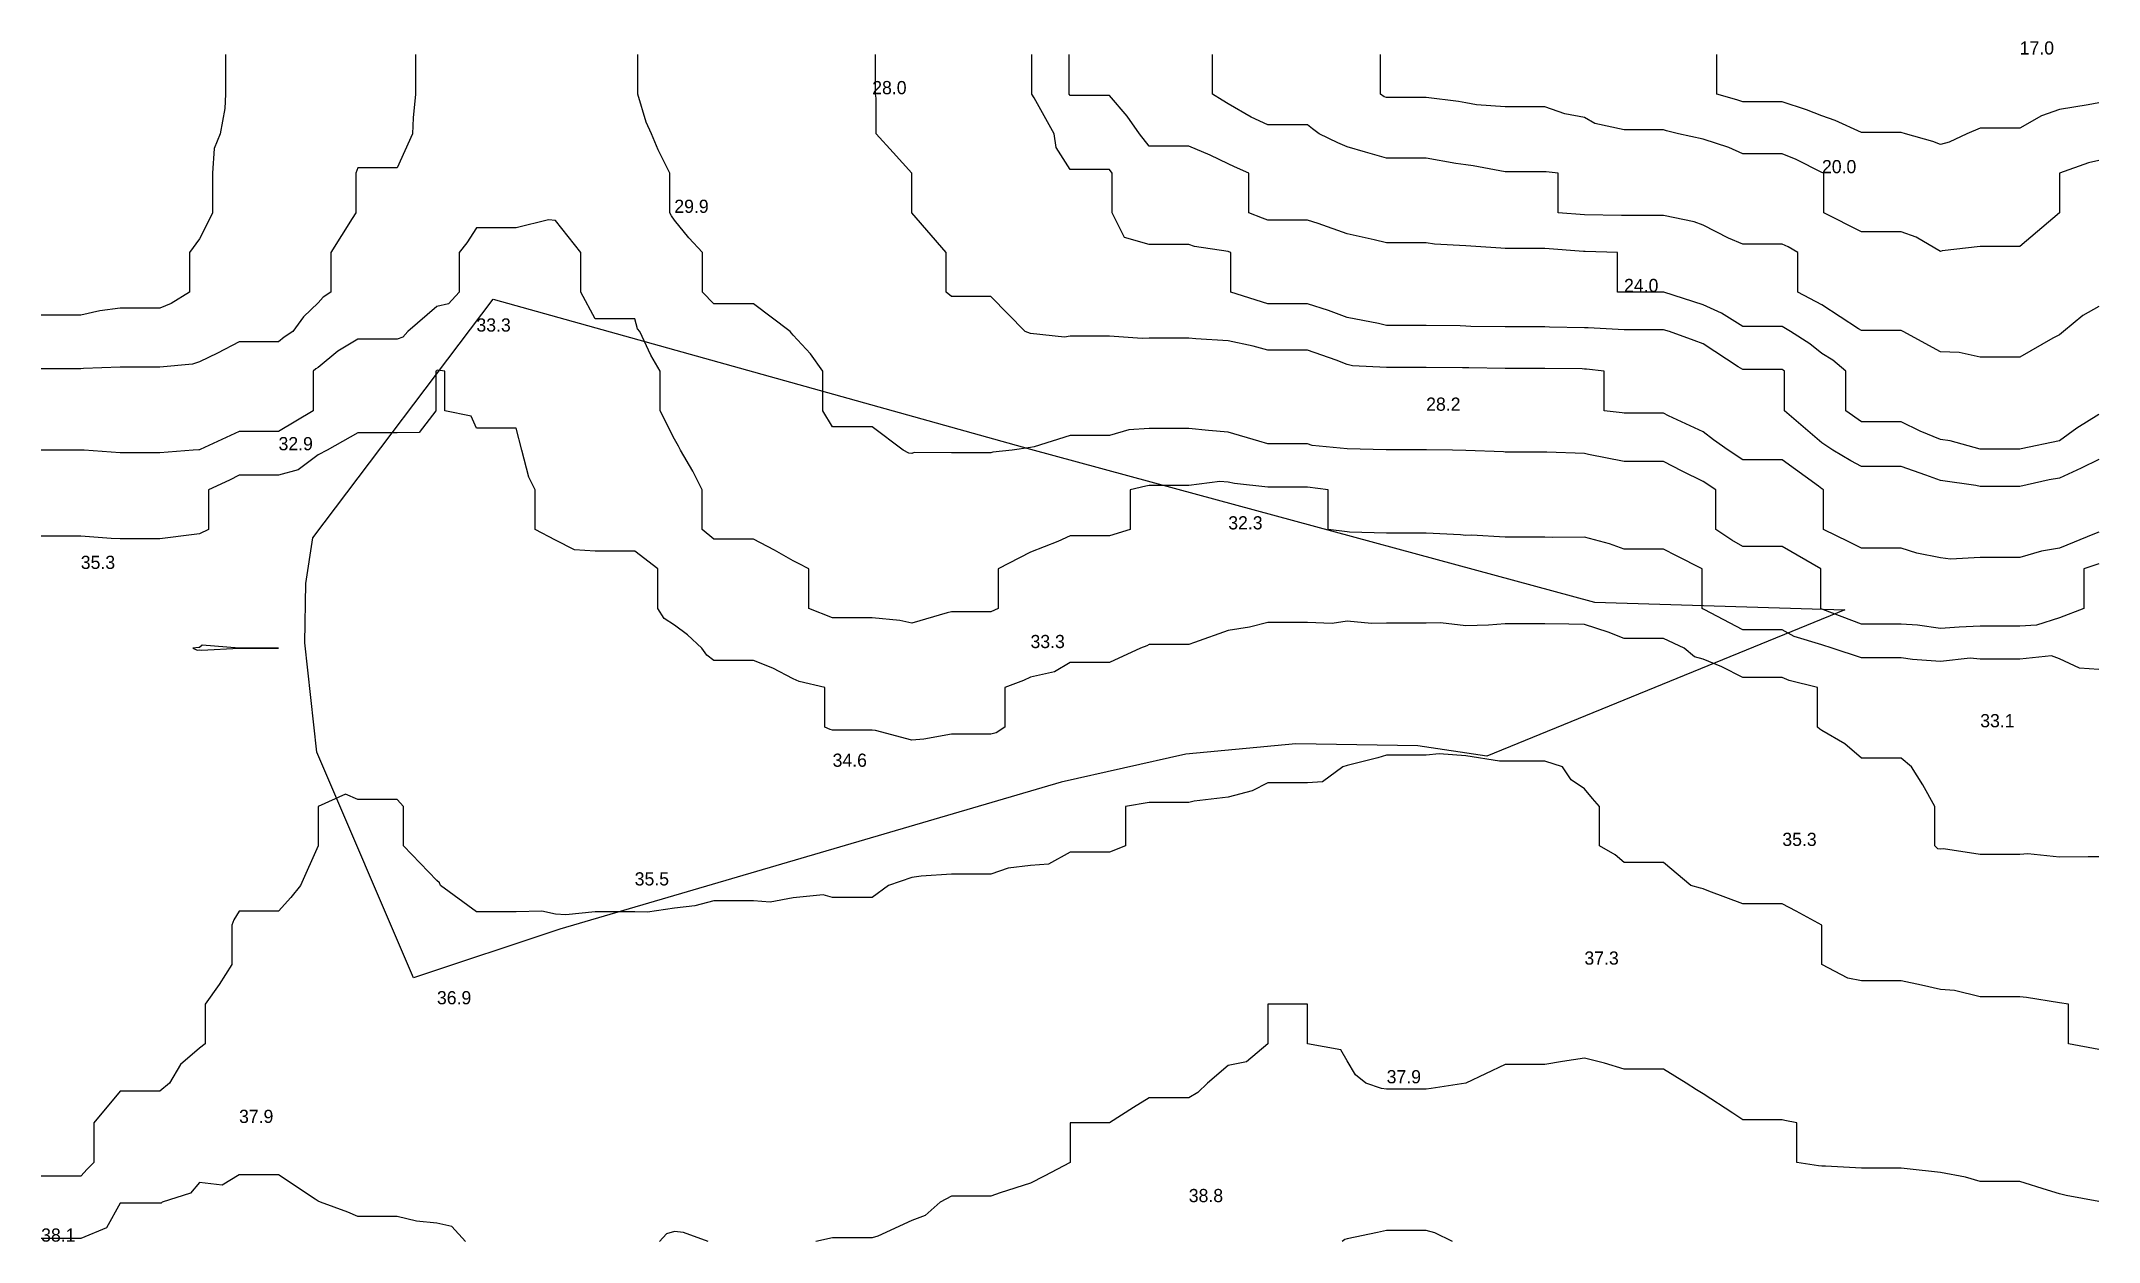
# Model space of a CAD drawing. Extents: x 0 to 156, y 0 to 91.
import ezdxf

# ---------------------------------------------------------------- set-up
doc = ezdxf.new("R2010")
doc.units = 0
for name, color, linetype in [('CONTOURS_MAJEURES', 3, 'CONTINUOUS'), ('CONTOURS_MINEURES', 8, 'CONTINUOUS'), ('PARCELLE', 4, 'CONTINUOUS'), ('POINTS_COTES', 7, 'CONTINUOUS')]:
    doc.layers.add(name, color=color, linetype=linetype)

msp = doc.modelspace()

# ---------------------------------------------------------------- linework, layer by layer
at = {"layer": 'CONTOURS_MAJEURES'}
for points in [[(28.376, 90.002), (28.376, 88.624), (28.376, 86.995), (28.201, 85.198), (28.148, 83.999), (26.999, 81.403), (26.6, 81.403), (24.005, 81.403), (23.849, 81.004), (23.849, 78.153), (23.849, 77.997), (23.575, 77.569), (21.961, 75.001), (21.961, 74.039), (21.961, 71.995), (21.377, 71.618), (21, 71.168), (19.886, 70.109), (19.088, 68.999), (18.428, 68.568), (17.995, 68.212), (15.788, 68.212), (15.001, 68.212), (13.362, 67.365), (11.996, 66.717), (11.461, 66.538), (9.002, 66.297), (6.291, 66.297), (5.997, 66.297), (3.205, 66.206), (3.002, 66.18), (2.826, 66.18), (-0.002, 66.18)], [(155.996, 51.387), (154.855, 51.003), (154.855, 49.142), (154.855, 47.996), (153.002, 47.304), (151.263, 46.734), (149.997, 46.658), (148.341, 46.658), (147.003, 46.658), (145.419, 46.58), (143.998, 46.477), (142.258, 46.742), (141.004, 46.808), (139.811, 46.808), (137.999, 46.808), (135.064, 47.937), (135.005, 47.956), (134.973, 47.965), (134.917, 47.996), (134.917, 48.084), (134.917, 51.003), (132, 52.715), (130.712, 52.715), (128.995, 52.715), (128.172, 53.176), (126.953, 53.999), (126.953, 54.955), (126.953, 57.005), (126, 57.633), (124.414, 58.419), (122.996, 59.148), (122.143, 59.148), (120.001, 59.148), (117.315, 59.683), (116.996, 59.767), (114.141, 59.863), (114.002, 59.862), (113.862, 59.862), (110.997, 59.862), (110.866, 59.87), (108.003, 59.984), (107.001, 60.001), (105.03, 60.033), (104.998, 60.033), (104.966, 60.033), (102.004, 60.033), (101.97, 60.035), (98.999, 60.102), (96.356, 60.353), (96.005, 60.483), (93.483, 60.483), (93, 60.483), (92.309, 60.69), (89.995, 61.361), (88.498, 61.499), (87.001, 61.661), (85.336, 61.661), (83.996, 61.661), (82.449, 61.549), (81.002, 61.121), (79.878, 61.121), (77.997, 61.121), (75.268, 60.267), (75.003, 60.201), (73.6, 60.001), (72.149, 59.85), (71.998, 59.795), (71.791, 59.795), (69.004, 59.795), (66.182, 59.819), (65.999, 59.76), (65.773, 59.776), (65.344, 60.001), (63.004, 61.784), (61.788, 61.784), (59.999, 61.784), (59.251, 62.997), (59.251, 65.252), (59.251, 66.003), (58.322, 67.32), (57.005, 68.732), (56.881, 68.875), (56.774, 68.999), (54, 71.114), (53.117, 71.114), (50.995, 71.114), (50.145, 71.995), (50.145, 74.147), (50.145, 75.001), (49.104, 76.105), (48.001, 77.452), (47.783, 77.78), (47.67, 77.997), (47.67, 78.328), (47.67, 81.004), (46.765, 82.767), (46.281, 83.999), (45.865, 84.866), (45.244, 86.995), (45.244, 87.242), (45.244, 90.002)], [(155.996, 81.972), (155.205, 81.795), (153.002, 81.004), (153.002, 77.997), (149.997, 75.452), (149.546, 75.452), (147.003, 75.452), (144.108, 75.111), (143.998, 75.078), (142.153, 76.151), (141.004, 76.565), (139.435, 76.565), (137.999, 76.565), (135.137, 77.997), (135.137, 78.13), (135.137, 81.004), (135.005, 81.069), (133.05, 82.051), (132, 82.471), (130.528, 82.471), (128.995, 82.471), (127.955, 82.959), (126, 83.579), (124.133, 83.999), (123.208, 84.211), (122.996, 84.295), (122.7, 84.295), (120.001, 84.295), (117.778, 84.779), (116.996, 85.225), (115.511, 85.509), (114.002, 86.038), (113.042, 86.038), (110.997, 86.038), (108.802, 86.196), (108.003, 86.329), (107.448, 86.442), (104.998, 86.737), (102.262, 86.737), (102.004, 86.737), (101.816, 86.808), (101.542, 86.995), (101.542, 89.539), (101.542, 90.002)], [(107.001, 0), (105.659, 0.658), (104.998, 0.856), (104.143, 0.856), (102.004, 0.856), (101.297, 0.705), (98.999, 0.214), (98.825, 0.174), (98.625, 0)]]:
    msp.add_lwpolyline(points, dxfattribs=at)
at = {"layer": 'CONTOURS_MINEURES'}
for points in [[(13.98, 90.002), (13.98, 88.981), (13.98, 86.995), (13.919, 85.917), (13.572, 83.999), (13.114, 82.885), (12.997, 81.004), (12.997, 78.999), (12.997, 77.997), (12.672, 77.323), (11.996, 76.024), (11.247, 75.001), (11.247, 74.25), (11.247, 71.995), (9.863, 71.133), (9.002, 70.785), (7.788, 70.785), (5.997, 70.785), (4.437, 70.56), (3.002, 70.234), (1.237, 70.234), (-0.002, 70.234)], [(28.376, 90.002), (28.376, 88.624), (28.376, 86.995), (28.201, 85.198), (28.148, 83.999), (26.999, 81.403), (26.6, 81.403), (24.005, 81.403), (23.849, 81.004), (23.849, 78.153), (23.849, 77.997), (23.575, 77.569), (21.961, 75.001), (21.961, 74.039), (21.961, 71.995), (21.377, 71.618), (21, 71.168), (19.886, 70.109), (19.088, 68.999), (18.428, 68.568), (17.995, 68.212), (15.788, 68.212), (15.001, 68.212), (13.362, 67.365), (11.996, 66.717), (11.461, 66.538), (9.002, 66.297), (6.291, 66.297), (5.997, 66.297), (3.205, 66.206), (3.002, 66.18), (2.826, 66.18), (-0.002, 66.18)], [(155.996, 51.387), (154.855, 51.003), (154.855, 49.142), (154.855, 47.996), (153.002, 47.304), (151.263, 46.734), (149.997, 46.658), (148.341, 46.658), (147.003, 46.658), (145.419, 46.58), (143.998, 46.477), (142.258, 46.742), (141.004, 46.808), (139.811, 46.808), (137.999, 46.808), (135.064, 47.937), (135.005, 47.956), (134.973, 47.965), (134.917, 47.996), (134.917, 48.084), (134.917, 51.003), (132, 52.715), (130.712, 52.715), (128.995, 52.715), (128.172, 53.176), (126.953, 53.999), (126.953, 54.955), (126.953, 57.005), (126, 57.633), (124.414, 58.419), (122.996, 59.148), (122.143, 59.148), (120.001, 59.148), (117.315, 59.683), (116.996, 59.767), (114.141, 59.863), (114.002, 59.862), (113.862, 59.862), (110.997, 59.862), (110.866, 59.87), (108.003, 59.984), (107.001, 60.001), (105.03, 60.033), (104.998, 60.033), (104.966, 60.033), (102.004, 60.033), (101.97, 60.035), (98.999, 60.102), (96.356, 60.353), (96.005, 60.483), (93.483, 60.483), (93, 60.483), (92.309, 60.69), (89.995, 61.361), (88.498, 61.499), (87.001, 61.661), (85.336, 61.661), (83.996, 61.661), (82.449, 61.549), (81.002, 61.121), (79.878, 61.121), (77.997, 61.121), (75.268, 60.267), (75.003, 60.201), (73.6, 60.001), (72.149, 59.85), (71.998, 59.795), (71.791, 59.795), (69.004, 59.795), (66.182, 59.819), (65.999, 59.76), (65.773, 59.776), (65.344, 60.001), (63.004, 61.784), (61.788, 61.784), (59.999, 61.784), (59.251, 62.997), (59.251, 65.252), (59.251, 66.003), (58.322, 67.32), (57.005, 68.732), (56.881, 68.875), (56.774, 68.999), (54, 71.114), (53.117, 71.114), (50.995, 71.114), (50.145, 71.995), (50.145, 74.147), (50.145, 75.001), (49.104, 76.105), (48.001, 77.452), (47.783, 77.78), (47.67, 77.997), (47.67, 78.328), (47.67, 81.004), (46.765, 82.767), (46.281, 83.999), (45.865, 84.866), (45.244, 86.995), (45.244, 87.242), (45.244, 90.002)], [(155.996, 53.783), (155.671, 53.674), (153.002, 52.581), (151.654, 52.347), (149.997, 51.869), (147.868, 51.869), (147.003, 51.869), (144.743, 51.746), (143.998, 51.839), (142.192, 52.192), (141.004, 52.586), (139.416, 52.586), (137.999, 52.586), (137.053, 53.052), (135.131, 53.999), (135.131, 56.879), (135.131, 57.005), (135.047, 57.048), (135.005, 57.074), (134.731, 57.278), (132, 59.275), (129.723, 59.275), (128.995, 59.275), (127.886, 60.001), (126.781, 60.782), (126, 61.406), (123.381, 62.613), (122.996, 62.813), (120.185, 62.813), (120.001, 62.813), (119.848, 62.844), (118.499, 62.997), (118.499, 64.5), (118.499, 66.003), (117.147, 66.153), (116.996, 66.161), (116.835, 66.165), (114.002, 66.196), (113.809, 66.196), (110.997, 66.196), (108.24, 66.24), (108.003, 66.241), (107.761, 66.245), (104.998, 66.274), (104.727, 66.274), (102.004, 66.274), (99.409, 66.412), (98.999, 66.497), (98.182, 66.82), (96.005, 67.58), (94.423, 67.58), (93, 67.58), (91.89, 67.893), (89.995, 68.306), (87.54, 68.46), (87.001, 68.509), (84.488, 68.509), (83.996, 68.509), (83.474, 68.477), (81.002, 68.648), (80.649, 68.648), (77.997, 68.648), (77.569, 68.571), (75.003, 68.859), (74.597, 68.999), (71.998, 71.662), (69.336, 71.662), (69.004, 71.662), (68.616, 71.995), (68.616, 74.613), (68.616, 75.001), (65.999, 77.997), (65.999, 81.004), (64.58, 82.58), (63.304, 83.999), (63.304, 86.695), (63.254, 86.995), (63.254, 89.751), (63.254, 90.002)], [(155.996, 59.306), (154.646, 58.651), (153.002, 57.874), (152.236, 57.769), (149.997, 57.257), (147.255, 57.257), (147.003, 57.257), (146.681, 57.326), (143.998, 57.697), (142.884, 58.12), (141.004, 58.77), (139.769, 58.77), (137.999, 58.77), (137.186, 59.188), (135.831, 60.001), (135.005, 60.565), (132.159, 62.997), (132.159, 63.156), (132.159, 66.003), (132.07, 66.073), (132, 66.118), (129.11, 66.118), (128.995, 66.118), (128.662, 66.336), (126, 68.062), (125.316, 68.317), (123.451, 68.999), (122.996, 69.141), (122.854, 69.141), (120.001, 69.141), (117.268, 69.27), (116.996, 69.278), (114.342, 69.339), (114.002, 69.366), (113.634, 69.366), (110.997, 69.366), (108.383, 69.379), (108.003, 69.405), (107.571, 69.429), (104.998, 69.471), (102.476, 69.471), (102.004, 69.471), (101.39, 69.611), (98.999, 70.071), (97.595, 70.59), (96.005, 71.094), (95.102, 71.094), (93, 71.094), (90.199, 71.995), (90.199, 74.798), (90.199, 75.001), (90.046, 75.052), (89.995, 75.072), (87.446, 75.447), (87.001, 75.609), (86.391, 75.609), (83.996, 75.609), (82.131, 76.131), (81.198, 77.997), (81.198, 80.807), (81.198, 81.004), (81.002, 81.289), (78.283, 81.289), (77.997, 81.289), (76.948, 82.95), (76.805, 83.999), (75.288, 86.71), (75.116, 86.995), (75.116, 89.888), (75.116, 90.002)], [(155.996, 62.699), (154.326, 61.672), (153.002, 60.715), (150.098, 60.102), (149.997, 60.075), (149.923, 60.075), (147.003, 60.075), (144.717, 60.718), (143.998, 60.82), (142.448, 61.446), (141.004, 62.148), (138.85, 62.148), (137.999, 62.148), (136.816, 62.997), (136.816, 64.815), (136.816, 66.003), (135.833, 66.832), (135.005, 67.341), (134.073, 68.07), (132.616, 68.999), (132, 69.375), (129.372, 69.375), (128.995, 69.375), (127.387, 70.386), (126, 71.024), (123.016, 71.974), (122.996, 71.981), (120.016, 71.981), (120.001, 71.981), (119.988, 71.981), (119.501, 71.995), (119.501, 72.496), (119.501, 75.001), (117.065, 75.07), (116.996, 75.071), (116.922, 75.076), (114.002, 75.293), (111.289, 75.293), (110.997, 75.293), (110.666, 75.332), (108.003, 75.503), (105.63, 75.631), (104.998, 75.722), (102.725, 75.722), (102.004, 75.722), (101.058, 75.944), (98.999, 76.41), (96.81, 77.191), (96.005, 77.455), (93.543, 77.455), (93, 77.455), (92.593, 77.591), (91.543, 77.997), (91.543, 79.455), (91.543, 81.004), (90.475, 81.482), (89.995, 81.706), (88.619, 82.38), (87.001, 83.048), (86.047, 83.048), (83.996, 83.048), (83.266, 83.999), (82.328, 85.326), (81.002, 86.901), (78.091, 86.901), (77.997, 86.901), (77.94, 86.995), (77.94, 87.052), (77.94, 90.002)], [(155.996, 70.893), (154.788, 70.208), (153.321, 68.999), (153.002, 68.741), (152.511, 68.51), (149.997, 67.062), (148.939, 67.062), (147.003, 67.062), (145.416, 67.417), (143.998, 67.468), (141.165, 68.999), (141.063, 69.059), (141.004, 69.089), (138.089, 69.089), (137.999, 69.089), (137.785, 69.213), (135.005, 71.015), (133.166, 71.995), (133.166, 73.162), (133.166, 75.001), (132.431, 75.431), (132, 75.615), (129.611, 75.615), (128.995, 75.615), (127.921, 76.076), (126, 77.067), (125.313, 77.312), (122.996, 77.8), (120.198, 77.8), (120.001, 77.8), (119.809, 77.806), (116.996, 77.858), (115, 77.997), (115, 80.001), (115, 81.004), (114.096, 81.097), (114.002, 81.111), (113.894, 81.111), (110.997, 81.111), (108.566, 81.567), (108.003, 81.635), (107.258, 81.747), (104.998, 82.147), (103.856, 82.147), (102.004, 82.147), (100.39, 82.612), (98.999, 83.014), (98.312, 83.312), (96.89, 83.999), (96.384, 84.378), (96.005, 84.662), (93.664, 84.662), (93, 84.662), (91.738, 85.258), (89.995, 86.259), (89.536, 86.535), (88.806, 86.995), (88.806, 88.807), (88.806, 90.002)], [(155.996, 81.972), (155.205, 81.795), (153.002, 81.004), (153.002, 77.997), (149.997, 75.452), (149.546, 75.452), (147.003, 75.452), (144.108, 75.111), (143.998, 75.078), (142.153, 76.151), (141.004, 76.565), (139.435, 76.565), (137.999, 76.565), (135.137, 77.997), (135.137, 78.13), (135.137, 81.004), (135.005, 81.069), (133.05, 82.051), (132, 82.471), (130.528, 82.471), (128.995, 82.471), (127.955, 82.959), (126, 83.579), (124.133, 83.999), (123.208, 84.211), (122.996, 84.295), (122.7, 84.295), (120.001, 84.295), (117.778, 84.779), (116.996, 85.225), (115.511, 85.509), (114.002, 86.038), (113.042, 86.038), (110.997, 86.038), (108.802, 86.196), (108.003, 86.329), (107.448, 86.442), (104.998, 86.737), (102.262, 86.737), (102.004, 86.737), (101.816, 86.808), (101.542, 86.995), (101.542, 89.539), (101.542, 90.002)], [(155.996, 86.346), (155.182, 86.18), (153.002, 85.841), (151.646, 85.351), (149.997, 84.431), (147.434, 84.431), (147.003, 84.431), (145.981, 83.999), (144.642, 83.357), (143.998, 83.169), (143.41, 83.411), (141.327, 83.999), (141.004, 84.087), (140.915, 84.087), (137.999, 84.087), (136.003, 84.998), (135.005, 85.344), (133.823, 85.817), (132, 86.415), (129.576, 86.415), (128.995, 86.415), (128.561, 86.561), (127.042, 86.995), (127.042, 88.956), (127.042, 90.002)], [(155.996, 43.372), (154.527, 43.475), (153.002, 44.176), (152.414, 44.415), (149.997, 44.15), (149.147, 44.15), (147.003, 44.15), (146.23, 44.23), (143.998, 43.997), (141.862, 44.143), (141.004, 44.266), (140.267, 44.266), (137.999, 44.266), (135.786, 45.001), (135.005, 45.245), (132.886, 45.885), (132, 46.377), (130.375, 46.377), (128.995, 46.377), (126.069, 47.928), (126, 47.961), (125.928, 47.996), (125.928, 50.931), (125.928, 51.003), (123.985, 51.99), (122.996, 52.492), (121.508, 52.492), (120.001, 52.492), (118.906, 52.907), (116.996, 53.41), (114.604, 53.396), (114.002, 53.4), (113.401, 53.4), (110.997, 53.4), (108.446, 53.556), (108.003, 53.548), (107.59, 53.587), (104.998, 53.706), (102.297, 53.706), (102.004, 53.706), (99.196, 53.803), (98.999, 53.814), (97.567, 53.999), (97.567, 55.567), (97.567, 57.005), (96.005, 57.196), (95.814, 57.196), (93, 57.196), (90.467, 57.476), (89.995, 57.59), (89.362, 57.639), (87.001, 57.331), (84.323, 57.331), (83.996, 57.331), (83.735, 57.267), (82.547, 57.005), (82.547, 55.551), (82.547, 53.999), (81.002, 53.524), (78.473, 53.524), (77.997, 53.524), (77.076, 53.077), (75.003, 52.272), (74.157, 51.846), (72.544, 51.003), (72.544, 50.456), (72.544, 47.996), (71.998, 47.747), (69.253, 47.747), (69.004, 47.747), (68.679, 47.673), (65.999, 46.884), (65.086, 47.084), (63.004, 47.299), (60.699, 47.299), (59.999, 47.299), (58.203, 47.996), (58.203, 49.8), (58.203, 51.003), (57.414, 51.412), (57.005, 51.609), (55.582, 52.422), (54, 53.268), (53.267, 53.268), (50.995, 53.268), (50.115, 53.999), (50.115, 54.883), (50.115, 57.005), (49.41, 58.415), (48.469, 60.001), (48.32, 60.32), (48.001, 60.833), (46.916, 62.997), (46.916, 64.082), (46.916, 66.003), (46.209, 67.212), (45.382, 68.999), (45.201, 69.203), (44.996, 69.965), (42.968, 69.965), (42.002, 69.965), (40.914, 71.995), (40.914, 73.913), (40.914, 75.001), (38.997, 77.411), (38.458, 77.458), (36.003, 76.862), (34.865, 76.862), (32.998, 76.862), (32.267, 75.732), (31.692, 75.001), (31.692, 73.69), (31.692, 71.995), (30.89, 71.108), (30.004, 70.9), (27.792, 68.999), (27.421, 68.578), (26.999, 68.418), (26.418, 68.418), (24.005, 68.418), (22.502, 67.501), (21, 66.281), (20.832, 66.171), (20.628, 66.003), (20.628, 63.369), (20.628, 62.997), (17.995, 61.419), (16.577, 61.419), (15.001, 61.419), (12.055, 60.06), (11.996, 60.036), (11.964, 60.033), (11.535, 60.001), (9.002, 59.81), (8.809, 59.81), (5.997, 59.81), (3.252, 60.001), (3.019, 60.017), (3.002, 60.017), (2.987, 60.017), (-0.002, 60.017)], [(155.996, 29.172), (155.175, 29.179), (153.002, 29.145), (150.609, 29.391), (149.997, 29.363), (149.359, 29.363), (147.003, 29.363), (144.226, 29.773), (143.998, 29.754), (143.78, 29.782), (143.552, 30.001), (143.552, 30.447), (143.552, 32.996), (142.644, 34.644), (141.802, 36.003), (141.004, 36.656), (140.348, 36.656), (137.999, 36.656), (136.736, 37.736), (135.005, 38.764), (134.853, 38.847), (134.663, 38.999), (134.663, 39.34), (134.663, 42.005), (132.53, 42.534), (132, 42.764), (131.239, 42.764), (128.995, 42.764), (127.417, 43.584), (126, 44.169), (125.347, 44.35), (124.56, 45.001), (122.996, 45.726), (120.726, 45.726), (120.001, 45.726), (118.799, 46.199), (116.996, 46.794), (115.827, 46.827), (114.002, 46.84), (112.158, 46.84), (110.997, 46.84), (109.737, 46.735), (108.003, 46.697), (106.075, 46.923), (104.998, 46.896), (103.898, 46.896), (102.004, 46.896), (100.861, 46.857), (98.999, 47.037), (97.863, 46.86), (96.005, 46.95), (94.05, 46.95), (93, 46.95), (91.594, 46.595), (89.995, 46.337), (87.438, 45.438), (87.001, 45.263), (86.738, 45.263), (83.996, 45.263), (83.824, 45.173), (83.341, 45.001), (81.002, 43.915), (79.913, 43.915), (77.997, 43.915), (76.81, 43.193), (75.003, 42.795), (74.472, 42.534), (73.053, 42.005), (73.053, 40.055), (73.053, 38.999), (72.409, 38.589), (71.998, 38.479), (71.479, 38.479), (69.004, 38.479), (66.91, 38.09), (65.999, 38.012), (63.254, 38.749), (63.004, 38.768), (62.773, 38.768), (59.999, 38.768), (59.821, 38.82), (59.401, 38.999), (59.401, 39.6), (59.401, 42.005), (57.462, 42.463), (57.005, 42.671), (55.47, 43.47), (54, 44.053), (51.946, 44.053), (50.995, 44.053), (50.459, 44.464), (50.076, 45.001), (49.009, 46.009), (48.001, 46.748), (47.242, 47.24), (46.739, 47.996), (46.739, 49.26), (46.739, 51.003), (44.996, 52.354), (43.352, 52.354), (42.002, 52.354), (40.444, 52.445), (38.997, 53.187), (37.447, 53.999), (37.447, 55.556), (37.447, 57.005), (36.965, 57.968), (36.45, 60.001), (36.003, 61.665), (34.334, 61.665), (32.998, 61.665), (32.599, 62.597), (30.603, 62.997), (30.603, 65.402), (30.603, 66.003), (30.083, 66.082), (30.004, 66.058), (29.978, 66.029), (29.911, 66.003), (29.911, 65.911), (29.911, 62.997), (28.645, 61.356), (26.999, 61.327), (25.674, 61.327), (24.005, 61.327), (21.693, 60.001), (21, 59.647), (19.491, 58.51), (17.995, 58.101), (16.096, 58.101), (15.001, 58.101), (14.267, 57.737), (12.684, 57.005), (12.684, 54.687), (12.684, 53.999), (11.996, 53.656), (11.598, 53.601), (9.002, 53.282), (6.716, 53.282), (5.997, 53.282), (5.302, 53.303), (3.002, 53.496), (0.502, 53.496), (-0.002, 53.496)], [(17.995, 45.001), (15.001, 45.001), (12.21, 45.215), (11.996, 45.056), (11.957, 45.04), (11.497, 45.001), (11.838, 44.843), (11.996, 44.881), (12.154, 44.843), (15.001, 45.001), (17.995, 45.001)], [(155.996, 14.56), (153.693, 15), (153.693, 15.692), (153.693, 17.996), (153.002, 18.098), (150.522, 18.521), (149.997, 18.554), (147.558, 18.554), (147.003, 18.554), (145.041, 19.04), (143.998, 19.113), (142.552, 19.447), (141.004, 19.773), (139.774, 19.773), (137.999, 19.773), (136.97, 19.97), (135.005, 21.003), (135.005, 23.998), (133.054, 25.053), (132, 25.604), (130.395, 25.604), (128.995, 25.604), (126.436, 26.568), (126, 26.757), (125.803, 26.808), (125.076, 27.005), (122.996, 28.744), (121.257, 28.744), (120.001, 28.744), (119.316, 29.317), (118.141, 30.001), (118.141, 31.855), (118.141, 32.996), (117.597, 33.598), (116.996, 34.332), (115.998, 35.001), (115.333, 36.003), (114.002, 36.431), (111.427, 36.431), (110.997, 36.431), (110.562, 36.439), (108.003, 36.832), (105.986, 36.987), (104.998, 36.875), (102.876, 36.875), (102.004, 36.875), (101.333, 36.672), (98.999, 36.111), (98.678, 36.003), (97.139, 34.864), (96.005, 34.791), (94.793, 34.791), (93, 34.791), (91.817, 34.18), (89.995, 33.687), (87.409, 33.406), (87.001, 33.3), (84.3, 33.3), (83.996, 33.3), (82.199, 32.996), (82.199, 31.798), (82.199, 30.001), (81.002, 29.54), (78.459, 29.54), (77.997, 29.54), (76.377, 28.626), (75.003, 28.529), (73.32, 28.323), (71.998, 27.861), (69.859, 27.861), (69.004, 27.861), (66.708, 27.712), (65.999, 27.618), (64.243, 27.005), (63.004, 26.103), (60.901, 26.103), (59.999, 26.103), (59.281, 26.283), (57.005, 26.076), (55.275, 25.729), (54, 25.852), (52.148, 25.852), (50.995, 25.852), (49.547, 25.453), (48.001, 25.287), (45.97, 24.972), (44.996, 25), (43.998, 25), (42.002, 25), (39.773, 24.774), (38.997, 24.828), (37.956, 25.044), (36.003, 25), (34, 25), (32.998, 25), (30.276, 27.005), (30.199, 27.2), (30.004, 27.379), (27.48, 30.001), (27.48, 30.48), (27.48, 32.996), (26.999, 33.519), (26.478, 33.519), (24.005, 33.519), (23.08, 33.921), (21, 32.996), (21, 30.001), (19.664, 27.005), (18.915, 26.085), (17.995, 25.044), (16.042, 25.044), (15.001, 25.044), (14.593, 24.406), (14.454, 23.998), (14.454, 23.454), (14.454, 21.003), (13.498, 19.499), (12.425, 17.996), (12.425, 17.568), (12.425, 15), (11.996, 14.663), (10.567, 13.434), (9.723, 12.005), (9.002, 11.403), (6.598, 11.403), (5.997, 11.403), (3.984, 8.998), (3.984, 8.016), (3.984, 6.002), (3.495, 5.508), (3.002, 4.955), (1.956, 4.955), (-0.002, 4.955)], [(155.996, 3.036), (153.507, 3.502), (153.002, 3.631), (152.1, 3.898), (149.997, 4.561), (148.561, 4.561), (147.003, 4.561), (145.884, 4.883), (143.998, 5.241), (141.474, 5.53), (141.004, 5.584), (140.585, 5.584), (137.999, 5.584), (135.284, 5.722), (135.005, 5.725), (134.751, 5.749), (133.092, 6.002), (133.092, 7.909), (133.092, 8.998), (132.179, 9.177), (132, 9.225), (129.221, 9.225), (128.995, 9.225), (128.246, 9.75), (126, 11.22), (125.5, 11.504), (124.713, 12.005), (122.996, 13.07), (121.066, 13.07), (120.001, 13.07), (118.524, 13.528), (116.996, 13.917), (115.333, 13.669), (114.002, 13.437), (112.565, 13.437), (110.997, 13.437), (108.003, 12.005), (105.39, 11.612), (104.998, 11.561), (102.446, 11.561), (102.004, 11.561), (101.6, 11.601), (100.413, 12.005), (99.649, 12.652), (98.999, 13.716), (98.538, 14.539), (96.005, 15), (96.005, 17.996), (93, 17.996), (93, 15), (91.374, 13.625), (89.995, 13.356), (88.43, 12.005), (87.684, 11.318), (87.001, 10.916), (85.084, 10.916), (83.996, 10.916), (82.817, 10.181), (81.002, 8.998), (77.997, 8.998), (77.997, 6.002), (76.046, 4.955), (75.003, 4.431), (72.699, 3.697), (71.998, 3.443), (71.552, 3.443), (69.004, 3.443), (68.162, 2.996), (67.019, 1.978), (65.999, 1.613), (63.432, 0.428), (63.004, 0.3), (62.704, 0.3), (59.999, 0.3), (58.716, 0)], [(32.181, 0), (31.145, 1.141), (30.004, 1.41), (28.453, 1.546), (26.999, 1.9), (25.904, 1.9), (24.005, 1.9), (23.254, 2.247), (21.188, 2.996), (21, 3.077), (20.769, 3.227), (17.995, 5.077), (17.074, 5.077), (15.001, 5.077), (13.713, 4.284), (11.996, 4.478), (11.32, 3.675), (9.163, 2.996), (9.087, 2.91), (9.002, 2.911), (8.917, 2.911), (5.997, 2.911), (4.943, 1.055), (3.002, 0.239), (0.237, 0.239), (-0.002, 0.239)], [(50.568, 0), (48.706, 0.705), (48.001, 0.765), (47.41, 0.589), (46.874, 0)], [(107.001, 0), (105.659, 0.658), (104.998, 0.856), (104.143, 0.856), (102.004, 0.856), (101.297, 0.705), (98.999, 0.214), (98.825, 0.174), (98.625, 0)]]:
    msp.add_lwpolyline(points, dxfattribs=at)
at = {"layer": 'PARCELLE'}
msp.add_lwpolyline([(34.258, 71.46), (75.014, 60.081), (85.883, 57.139), (117.77, 48.488), (136.734, 47.908), (109.601, 36.805), (104.357, 37.6), (95.128, 37.734), (86.774, 36.952), (77.331, 34.849), (39.318, 23.701), (28.234, 20), (20.893, 37.115), (20, 45.393), (20.061, 49.908), (20.604, 53.371), (34.258, 71.46)], close=True, dxfattribs=at)

# ---------------------------------------------------------------- texts
at = {"layer": 'POINTS_COTES'}
for s, p in [('17.0', (149.997, 90.002)), ('28.0', (63.004, 86.995)), ('20.0', (135.005, 81.004)), ('29.9', (48.001, 77.997)), ('24.0', (120.001, 71.995)), ('33.3', (32.998, 68.999)), ('28.2', (104.998, 62.997)), ('32.9', (17.995, 60.001)), ('32.3', (89.995, 53.999)), ('35.3', (3.002, 51.003)), ('33.3', (75.003, 45.001)), ('33.1', (147.003, 38.999)), ('34.6', (59.999, 36.003)), ('35.3', (132, 30.001)), ('35.5', (44.996, 27.005)), ('37.3', (116.996, 21.003)), ('36.9', (30.004, 17.996)), ('37.9', (102.004, 12.005)), ('37.9', (15.001, 8.998)), ('38.8', (87.001, 2.996)), ('38.1', (-0.002, 0))]:
    msp.add_text(s, height=1, dxfattribs=at).set_placement(p)

doc.saveas('drawing.dxf')
